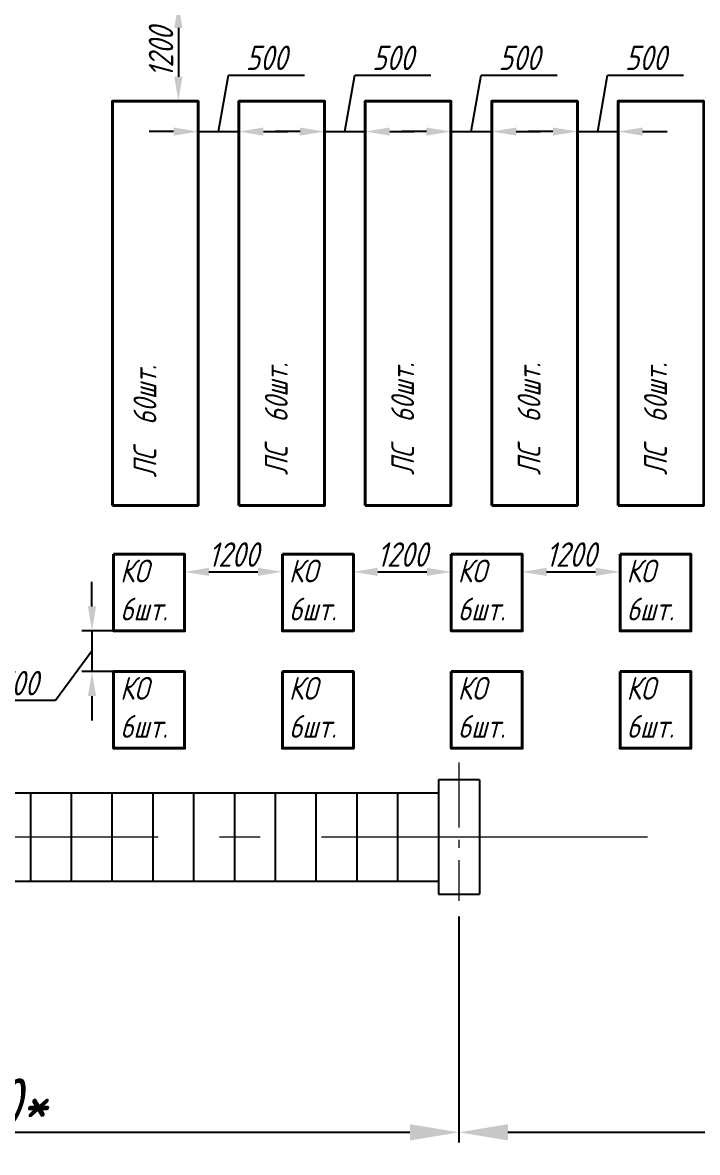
# Model space of a CAD drawing. Header units: millimetres. Extents: x -80926 to 207199, y -554506 to -32322.
# Drawn here: x 12867 to 21141, y -416051 to -402187 of the extents above; entities that cross this region are included whole.
import ezdxf

# ---------------------------------------------------------------- set-up
doc = ezdxf.new("R2010")
doc.units = ezdxf.units.MM
doc.linetypes.add('GOST2.303 6', pattern=[12, 8, -1.5, 1, -1.5])
for name, color, linetype, lineweight in [('CENTER', 10, 'GOST2.303 6', 15), ('DIM', 5, 'Continuous', 15), ('KORP', 200, 'Continuous', 40)]:
    doc.layers.add(name, color=color, linetype=linetype, lineweight=lineweight)
doc.styles.add('GOST 2.304', font='CS_Gost2304.shx', dxfattribs={"oblique": 15})
doc.dimstyles.new('GOST', dxfattribs={"dimscale": 0, "dimtxt": 3, "dimasz": 3, "dimexe": 1.25, "dimexo": 0, "dimtad": 1, "dimtoh": 1, "dimdec": 3, "dimtxsty": 'GOST 2.304', "dimcen": 5, "dimadec": 3, "dimazin": 2, "dimtfac": 0.75, "dimtdec": 4, "dimtmove": 1, "dimatfit": 3, "dimfxl": 0, "dimtolj": 1, "dimarcsym": 0})

# ---------------------------------------------------------------- blocks, each defined once
blk = doc.blocks.new('*D336')
at = {"layer": 'Defpoints', "color": 0}
for p in [(18217, -413156), (30217, -413156), (30217, -415805)]:
    blk.add_point(p, dxfattribs=at)
at = {"layer": 'DIM', "color": 0, "lineweight": -2}
for p, q in [((18217, -413156), (18217, -415930)), ((30217, -413156), (30217, -415930)), ((18817, -415805), (29617, -415805))]:
    blk.add_line(p, q, dxfattribs=at)
at = {"layer": 'DIM', "color": 0}
for points in [[(18817, -415705), (18817, -415905), (18217, -415805)], [(29617, -415705), (29617, -415905), (30217, -415805)]]:
    blk.add_solid(points, dxfattribs=at)
at = {"layer": 'DIM', "color": 0, "insert": (24217, -415442), "char_height": 600, "attachment_point": 5, "style": 'GOST 2.304'}
blk.add_mtext('\\A1;12000*', dxfattribs=at)
blk = doc.blocks.new('*D337')
at = {"layer": 'Defpoints', "color": 0}
for p in [(6217, -413156), (18217, -413156), (18217, -415805)]:
    blk.add_point(p, dxfattribs=at)
at = {"layer": 'DIM', "color": 0, "lineweight": -2}
for p, q in [((6217, -413156), (6217, -415930)), ((18217, -413156), (18217, -415930)), ((6817, -415805), (17617, -415805))]:
    blk.add_line(p, q, dxfattribs=at)
at = {"layer": 'DIM', "color": 0}
for points in [[(6817, -415705), (6817, -415905), (6217, -415805)], [(17617, -415705), (17617, -415905), (18217, -415805)]]:
    blk.add_solid(points, dxfattribs=at)
at = {"layer": 'DIM', "color": 0, "insert": (12217, -415442), "char_height": 600, "attachment_point": 5, "style": 'GOST 2.304'}
blk.add_mtext('\\A1;12000*', dxfattribs=at)
blk = doc.blocks.new('*D377')
at = {"layer": 'Defpoints', "color": 0}
for p in [(15019, -401951), (14777, -403151), (15019, -403151)]:
    blk.add_point(p, dxfattribs=at)
at = {"layer": 'DIM', "color": 0, "lineweight": -2}
for p, q in [((15019, -401951), (14652, -401951)), ((14777, -402251), (14777, -402851)), ((15019, -403151), (14652, -403151))]:
    blk.add_line(p, q, dxfattribs=at)
at = {"layer": 'DIM', "color": 0}
for points in [[(14727, -402251), (14827, -402251), (14777, -401951)], [(14727, -402851), (14827, -402851), (14777, -403151)]]:
    blk.add_solid(points, dxfattribs=at)
at = {"layer": 'DIM', "color": 0, "insert": (14564, -402551), "char_height": 300, "attachment_point": 5, "rotation": 90, "style": 'GOST 2.304'}
blk.add_mtext('\\A1;1200', dxfattribs=at)
blk = doc.blocks.new('*D378')
at = {"layer": 'Defpoints', "color": 0}
for p in [(16052, -408927), (14852, -409188), (16052, -409188)]:
    blk.add_point(p, dxfattribs=at)
at = {"layer": 'DIM', "color": 0, "lineweight": -2}
for p, q in [((14852, -409188), (14852, -408802)), ((16052, -409188), (16052, -408802)), ((15152, -408927), (15752, -408927))]:
    blk.add_line(p, q, dxfattribs=at)
at = {"layer": 'DIM', "color": 0}
for points in [[(15152, -408877), (15152, -408977), (14852, -408927)], [(15752, -408877), (15752, -408977), (16052, -408927)]]:
    blk.add_solid(points, dxfattribs=at)
at = {"layer": 'DIM', "color": 0, "insert": (15452, -408715), "char_height": 300, "attachment_point": 5, "style": 'GOST 2.304'}
blk.add_mtext('\\A1;1200', dxfattribs=at)
blk = doc.blocks.new('*D379')
at = {"layer": 'Defpoints', "color": 0}
for p in [(18122, -408927), (16922, -409188), (18122, -409188)]:
    blk.add_point(p, dxfattribs=at)
at = {"layer": 'DIM', "color": 0, "lineweight": -2}
for p, q in [((16922, -409188), (16922, -408802)), ((18122, -409188), (18122, -408802)), ((17222, -408927), (17822, -408927))]:
    blk.add_line(p, q, dxfattribs=at)
at = {"layer": 'DIM', "color": 0}
for points in [[(17222, -408877), (17222, -408977), (16922, -408927)], [(17822, -408877), (17822, -408977), (18122, -408927)]]:
    blk.add_solid(points, dxfattribs=at)
at = {"layer": 'DIM', "color": 0, "insert": (17522, -408715), "char_height": 300, "attachment_point": 5, "style": 'GOST 2.304'}
blk.add_mtext('\\A1;1200', dxfattribs=at)
blk = doc.blocks.new('*D380')
at = {"layer": 'Defpoints', "color": 0}
for p in [(20192, -408927), (18992, -409188), (20192, -409188)]:
    blk.add_point(p, dxfattribs=at)
at = {"layer": 'DIM', "color": 0, "lineweight": -2}
for p, q in [((18992, -409188), (18992, -408802)), ((20192, -409188), (20192, -408802)), ((19292, -408927), (19892, -408927))]:
    blk.add_line(p, q, dxfattribs=at)
at = {"layer": 'DIM', "color": 0}
for points in [[(19292, -408877), (19292, -408977), (18992, -408927)], [(19892, -408877), (19892, -408977), (20192, -408927)]]:
    blk.add_solid(points, dxfattribs=at)
at = {"layer": 'DIM', "color": 0, "insert": (19592, -408715), "char_height": 300, "attachment_point": 5, "style": 'GOST 2.304'}
blk.add_mtext('\\A1;1200', dxfattribs=at)
blk = doc.blocks.new('*D381')
at = {"layer": 'Defpoints', "color": 0}
for p in [(13982, -409651), (13718, -410151), (13982, -410151)]:
    blk.add_point(p, dxfattribs=at)
at = {"layer": 'DIM', "color": 0, "lineweight": -2}
for p, q in [((13718, -409351), (13718, -409051)), ((13982, -409651), (13593, -409651)), ((13718, -409651), (13718, -410151)), ((13718, -409651), (13718, -410151)), ((13718, -409901), (13271, -410505)), ((13982, -410151), (13593, -410151)), ((13271, -410505), (12339, -410505)), ((13718, -410451), (13718, -410751))]:
    blk.add_line(p, q, dxfattribs=at)
at = {"layer": 'DIM', "color": 0}
for points in [[(13668, -409351), (13768, -409351), (13718, -409651)], [(13668, -410451), (13768, -410451), (13718, -410151)]]:
    blk.add_solid(points, dxfattribs=at)
at = {"layer": 'DIM', "color": 0, "insert": (12805, -410293), "char_height": 300, "attachment_point": 5, "style": 'GOST 2.304'}
blk.add_mtext('\\A1;500', dxfattribs=at)
blk = doc.blocks.new('*D382')
at = {"layer": 'Defpoints', "color": 0}
for p in [(15019, -403151), (15519, -403151), (15519, -403524)]:
    blk.add_point(p, dxfattribs=at)
at = {"layer": 'DIM', "color": 0, "lineweight": -2}
for p, q in [((15269, -403524), (15390, -402832)), ((15390, -402832), (16322, -402832)), ((15019, -403151), (15019, -403649)), ((15519, -403151), (15519, -403649)), ((14719, -403524), (14419, -403524)), ((15019, -403524), (15519, -403524)), ((15019, -403524), (15519, -403524)), ((15819, -403524), (16119, -403524))]:
    blk.add_line(p, q, dxfattribs=at)
at = {"layer": 'DIM', "color": 0}
for points in [[(14719, -403474), (14719, -403574), (15019, -403524)], [(15819, -403474), (15819, -403574), (15519, -403524)]]:
    blk.add_solid(points, dxfattribs=at)
at = {"layer": 'DIM', "color": 0, "insert": (15856, -402619), "char_height": 300, "attachment_point": 5, "style": 'GOST 2.304'}
blk.add_mtext('\\A1;500', dxfattribs=at)
blk = doc.blocks.new('*D383')
at = {"layer": 'Defpoints', "color": 0}
for p in [(16569, -403151), (17069, -403151), (17069, -403524)]:
    blk.add_point(p, dxfattribs=at)
at = {"layer": 'DIM', "color": 0, "lineweight": -2}
for p, q in [((16819, -403524), (16940, -402832)), ((16940, -402832), (17872, -402832)), ((16569, -403151), (16569, -403649)), ((17069, -403151), (17069, -403649)), ((16269, -403524), (15969, -403524)), ((16569, -403524), (17069, -403524)), ((16569, -403524), (17069, -403524)), ((17369, -403524), (17669, -403524))]:
    blk.add_line(p, q, dxfattribs=at)
at = {"layer": 'DIM', "color": 0}
for points in [[(16269, -403474), (16269, -403574), (16569, -403524)], [(17369, -403474), (17369, -403574), (17069, -403524)]]:
    blk.add_solid(points, dxfattribs=at)
at = {"layer": 'DIM', "color": 0, "insert": (17406, -402619), "char_height": 300, "attachment_point": 5, "style": 'GOST 2.304'}
blk.add_mtext('\\A1;500', dxfattribs=at)
blk = doc.blocks.new('*D384')
at = {"layer": 'Defpoints', "color": 0}
for p in [(18119, -403151), (18619, -403151), (18619, -403524)]:
    blk.add_point(p, dxfattribs=at)
at = {"layer": 'DIM', "color": 0, "lineweight": -2}
for p, q in [((18369, -403524), (18490, -402832)), ((18490, -402832), (19422, -402832)), ((18119, -403151), (18119, -403649)), ((18619, -403151), (18619, -403649)), ((17819, -403524), (17519, -403524)), ((18119, -403524), (18619, -403524)), ((18119, -403524), (18619, -403524)), ((18919, -403524), (19219, -403524))]:
    blk.add_line(p, q, dxfattribs=at)
at = {"layer": 'DIM', "color": 0}
for points in [[(17819, -403474), (17819, -403574), (18119, -403524)], [(18919, -403474), (18919, -403574), (18619, -403524)]]:
    blk.add_solid(points, dxfattribs=at)
at = {"layer": 'DIM', "color": 0, "insert": (18956, -402619), "char_height": 300, "attachment_point": 5, "style": 'GOST 2.304'}
blk.add_mtext('\\A1;500', dxfattribs=at)
blk = doc.blocks.new('*D385')
at = {"layer": 'Defpoints', "color": 0}
for p in [(19669, -403151), (20169, -403151), (20169, -403524)]:
    blk.add_point(p, dxfattribs=at)
at = {"layer": 'DIM', "color": 0, "lineweight": -2}
for p, q in [((19919, -403524), (20040, -402832)), ((20040, -402832), (20972, -402832)), ((19669, -403151), (19669, -403649)), ((20169, -403151), (20169, -403649)), ((19369, -403524), (19069, -403524)), ((19669, -403524), (20169, -403524)), ((19669, -403524), (20169, -403524)), ((20469, -403524), (20769, -403524))]:
    blk.add_line(p, q, dxfattribs=at)
at = {"layer": 'DIM', "color": 0}
for points in [[(19369, -403474), (19369, -403574), (19669, -403524)], [(20469, -403474), (20469, -403574), (20169, -403524)]]:
    blk.add_solid(points, dxfattribs=at)
at = {"layer": 'DIM', "color": 0, "insert": (20506, -402619), "char_height": 300, "attachment_point": 5, "style": 'GOST 2.304'}
blk.add_mtext('\\A1;500', dxfattribs=at)

msp = doc.modelspace()

# ---------------------------------------------------------------- linework, layer by layer
for p, q in [((18467.4278, -411480.988), (17967.4278, -411480.988)), ((17967.4278, -411480.988), (17967.4278, -412880.988)), ((18467.4278, -411480.988), (18467.4278, -412880.988)), ((6467.4278, -411638.9405), (17967.4278, -411638.9405)), ((12967.4278, -412723.0356), (12967.4278, -411638.9405)), ((13467.4278, -412723.0356), (13467.4278, -411638.9405)), ((13967.4278, -412723.0356), (13967.4278, -411638.9405)), ((14467.4278, -412723.0356), (14467.4278, -411638.9405)), ((14967.4278, -412723.0356), (14967.4278, -411638.9405)), ((15467.4278, -412723.0356), (15467.4278, -411638.9405)), ((15967.4278, -412723.0356), (15967.4278, -411638.9405)), ((16467.4278, -412723.0356), (16467.4278, -411638.9405)), ((16967.4278, -412723.0356), (16967.4278, -411638.9405)), ((17467.4278, -412723.0356), (17467.4278, -411638.9405)), ((6467.4278, -412723.0356), (17967.4278, -412723.0356)), ((17967.4278, -412880.988), (18467.4278, -412880.988))]:
    msp.add_line(p, q)
msp.add_open_spline([(-19826.9021, -391780.988), (-19974.3169, -392187.5648), (-21029.0785, -399124.1892), (-22425.6868, -402248.8698), (-22402.4902, -416708.1313), (-10789.6563, -418373.538), (3488.1595, -416941.1458), (21300.6683, -417675.1416), (37420.7758, -417513.9732), (58681.1427, -417032.3574), (68572.5385, -418429.149), (70860, -408763.2254), (72530, -400851.5783), (72330, -394438.4764), (70003.0772, -390134.8988), (68474.9669, -390426.5759), (66763.3562, -390234.4871), (65756.528, -389923.4877)], degree=3, knots=[801.6625174448, 801.6625174448, 801.6625174448, 801.6625174448, 2111.8071712127, 11138.3698301209, 23394.6988272199, 31668.3245429155, 50102.1857783468, 67549.1935370648, 85138.7487895182, 97029.3574073722, 117856.6013994624, 126232.1472898463, 136100.3298398128, 142525.9250569345, 147083.6997114652, 148988.7913002833, 149566.3012723248, 149566.3012723248, 149566.3012723248, 149566.3012723248])
at = {"layer": 'CENTER', "ltscale": 100}
msp.add_line((18217.4278, -411265.5051), (18217.4278, -412963.4589), dxfattribs=at)
at = {"layer": 'CENTER', "ltscale": 500}
msp.add_line((62530.8974, -412180.988), (-18278.7404, -412180.988), dxfattribs=at)
at = {"layer": 'KORP'}
for points in [[(13968.9655, -408110.988), (13968.9655, -403150.988), (15018.9655, -403150.988), (15018.9655, -408110.988)], [(15518.9655, -408110.988), (15518.9655, -403150.988), (16568.9655, -403150.988), (16568.9655, -408110.988)], [(17068.9655, -408110.988), (17068.9655, -403150.988), (18118.9655, -403150.988), (18118.9655, -408110.988)], [(18618.9655, -408110.988), (18618.9655, -403150.988), (19668.9655, -403150.988), (19668.9655, -408110.988)], [(20168.9655, -408110.988), (20168.9655, -403150.988), (21218.9655, -403150.988), (21218.9655, -408110.988)], [(13982.362, -408710.8188), (14852.362, -408710.8188), (14852.362, -409650.8188), (13982.362, -409650.8188)], [(16052.362, -408710.8188), (16922.362, -408710.8188), (16922.362, -409650.8188), (16052.362, -409650.8188)], [(18122.362, -408710.8188), (18992.362, -408710.8188), (18992.362, -409650.8188), (18122.362, -409650.8188)], [(20192.362, -408710.8188), (21062.362, -408710.8188), (21062.362, -409650.8188), (20192.362, -409650.8188)], [(13982.362, -410150.8188), (14852.362, -410150.8188), (14852.362, -411090.8188), (13982.362, -411090.8188)], [(16052.362, -410150.8188), (16922.362, -410150.8188), (16922.362, -411090.8188), (16052.362, -411090.8188)], [(18122.362, -410150.8188), (18992.362, -410150.8188), (18992.362, -411090.8188), (18122.362, -411090.8188)], [(20192.362, -410150.8188), (21062.362, -410150.8188), (21062.362, -411090.8188), (20192.362, -411090.8188)]]:
    msp.add_lwpolyline(points, close=True, dxfattribs=at)

# ---------------------------------------------------------------- texts
at = {"layer": 'KORP', "char_height": 280, "width": 3856.40252, "attachment_point": 1, "rotation": 90, "style": 'GOST 2.304'}
for insert in [(15837.183, -407740.988), (17387.183, -407740.988), (18937.183, -407740.988), (20487.183, -407740.988), (14227.183, -407770.988)]:
    msp.add_mtext('ЛС  60шт.', dxfattribs=dict(at, insert=insert))
at = {"layer": 'KORP', "char_height": 280, "width": 3856.40252, "attachment_point": 1, "style": 'GOST 2.304'}
for insert in [(14062.362, -408776.5711), (16132.362, -408776.5711), (18202.362, -408776.5711), (20272.362, -408776.5711), (14062.362, -410216.5711), (16132.362, -410216.5711), (18202.362, -410216.5711), (20272.362, -410216.5711)]:
    msp.add_mtext('КО \\P6шт.', dxfattribs=dict(at, insert=insert))

# ---------------------------------------------------------------- dimensions: what is measured, and where the dimension line sits
at = {"layer": 'DIM'}
dim = msp.add_linear_dim(base=(14776.5915, -403150.988), p1=(15018.9655, -401950.988), p2=(15018.9655, -403150.988), angle=90, dimstyle='GOST', override={"dimscale": 100, "dimsah": 1}, dxfattribs=at)
dim.commit()
dim.dimension.update_dxf_attribs({"geometry": '*D377', "text_midpoint": (14564.0915, -402550.988)})
for base, p1, p2, picture, middle in [((15518.9655, -403524.1032), (15018.9655, -403150.988), (15518.9655, -403150.988), '*D382', (15452.8264, -402831.719)), ((17068.9655, -403524.1032), (16568.9655, -403150.988), (17068.9655, -403150.988), '*D383', (17002.8264, -402831.719)), ((18618.9655, -403524.1032), (18118.9655, -403150.988), (18618.9655, -403150.988), '*D384', (18552.8264, -402831.719)), ((20168.9655, -403524.1032), (19668.9655, -403150.988), (20168.9655, -403150.988), '*D385', (20102.8264, -402831.719))]:
    dim = msp.add_linear_dim(base=base, p1=p1, p2=p2, dimstyle='GOST', override={"dimscale": 100, "dimsah": 1}, dxfattribs=at)
    dim.commit()
    dim.dimension.update_dxf_attribs({"geometry": picture, "text_midpoint": middle, "dimtype": 160})
for base, p1, p2, picture, middle in [((16052.362, -408927.3016), (14852.362, -409188.2896), (16052.362, -409188.2896), '*D378', (15452.362, -408714.8016)), ((18122.362, -408927.3016), (16922.362, -409188.2896), (18122.362, -409188.2896), '*D379', (17522.362, -408714.8016)), ((20192.362, -408927.3016), (18992.362, -409188.2896), (20192.362, -409188.2896), '*D380', (19592.362, -408714.8016))]:
    dim = msp.add_linear_dim(base=base, p1=p1, p2=p2, dimstyle='GOST', override={"dimscale": 100, "dimsah": 1}, dxfattribs=at)
    dim.commit()
    dim.dimension.update_dxf_attribs({"geometry": picture, "text_midpoint": middle})
dim = msp.add_linear_dim(base=(13718.3478, -410150.8188), p1=(13982.362, -409650.8188), p2=(13982.362, -410150.8188), angle=90, dimstyle='GOST', override={"dimscale": 100, "dimsah": 1}, dxfattribs=at)
dim.commit()
dim.dimension.update_dxf_attribs({"geometry": '*D381', "text_midpoint": (13208.3058, -410505.3907), "dimtype": 160})
for base, p1, p2, picture, middle in [((18217.4278, -415804.8508), (6217.4278, -413156.0284), (18217.4278, -413156.0284), '*D337', (12217.4278, -415442.3508)), ((30217.4278, -415804.8508), (18217.4278, -413156.0284), (30217.4278, -413156.0284), '*D336', (24217.4278, -415442.3508))]:
    dim = msp.add_linear_dim(base=base, p1=p1, p2=p2, text='12000*', dimstyle='GOST', override={"dimscale": 100, "dimtxt": 6, "dimasz": 6, "dimlfac": 1, "dimtxsty": 'GOST 2.304', "dimsah": 1, "dimtolj": 1}, dxfattribs=at)
    dim.commit()
    dim.dimension.update_dxf_attribs({"geometry": picture, "text_midpoint": middle})

doc.saveas('drawing.dxf')
